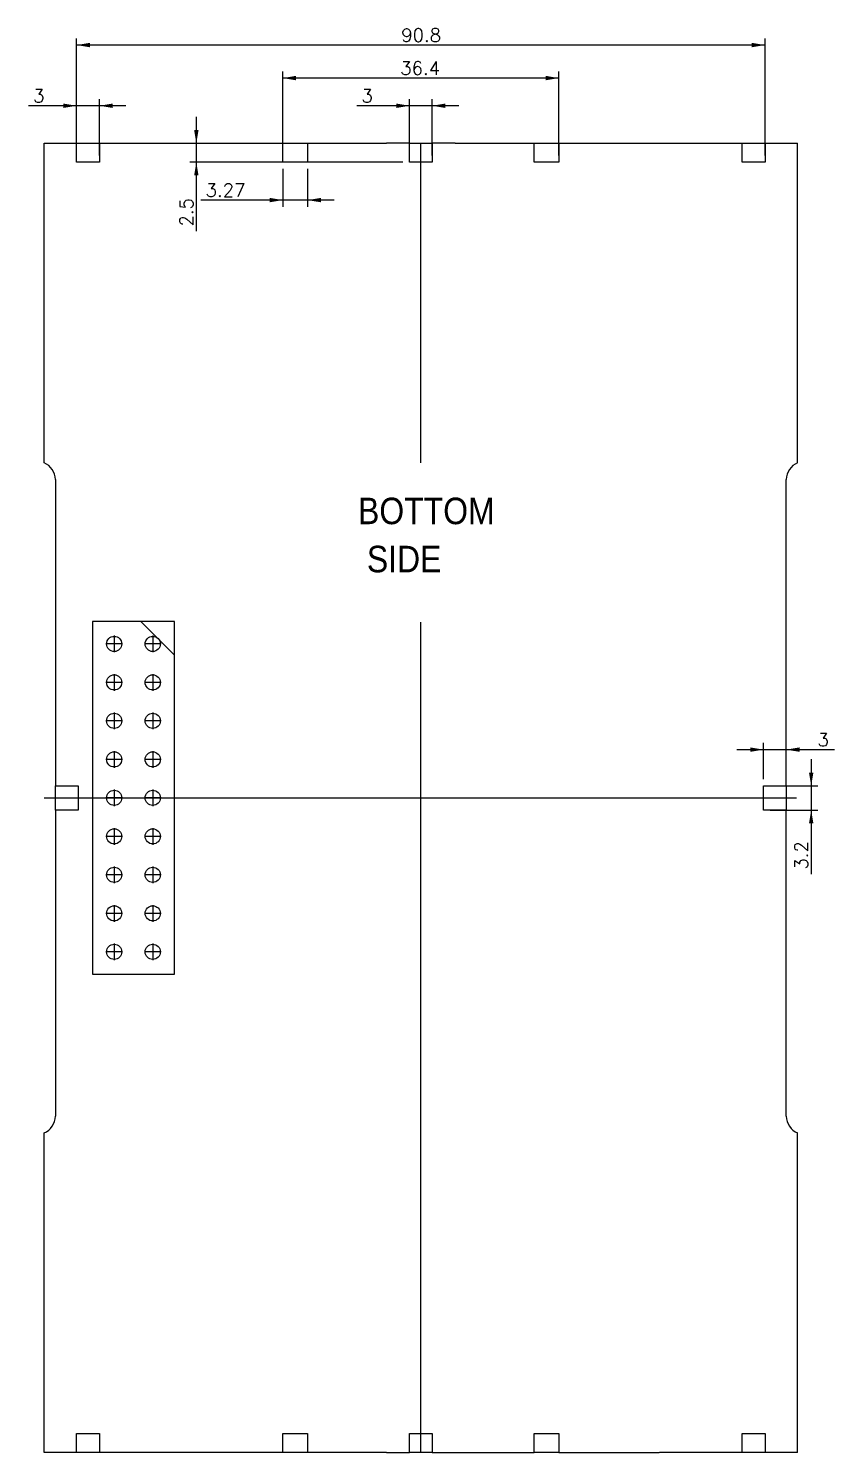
# Model space of a CAD drawing. Header units: millimetres. Extents: x 424 to 696, y 678 to 905.
# Drawn here: x 589.3 to 695.6, y 701.8 to 889.7 of the extents above; entities that cross this region are included whole.
import ezdxf
from ezdxf.enums import TextEntityAlignment as Align

# ---------------------------------------------------------------- set-up
doc = ezdxf.new("R2010")
doc.units = ezdxf.units.MM
doc.layers.add('1', color=7, linetype='Continuous')
doc.styles.add('SEACAD_txt_shx', font='txt.shx', dxfattribs={"width": 0.9})
doc.dimstyles.new('ME10_DIM_10', dxfattribs={"dimtxt": 1.75, "dimasz": 1.75, "dimexe": 0.875, "dimexo": 0.875, "dimgap": 0.4375, "dimtad": 1, "dimdec": 4, "dimdsep": 46, "dimtxsty": 'SEACAD_txt_shx', "dimblk1": '_SE_FILLED', "dimblk2": '_SE_FILLED', "dimsah": 1, "dimcen": 0.875, "dimadec": 0, "dimazin": 0, "dimtfac": 1, "dimtdec": 4, "dimtmove": 0, "dimatfit": 3, "dimfxl": 1, "dimtolj": 1, "dimarcsym": 0})
doc.dimstyles.new('ME10_DIM_11', dxfattribs={"dimtxt": 1.75, "dimasz": 1.75, "dimexe": 0.875, "dimexo": 0.875, "dimgap": 0.4375, "dimtad": 1, "dimdsep": 46, "dimtxsty": 'SEACAD_txt_shx', "dimblk1": '_SE_FILLED', "dimblk2": '_SE_FILLED', "dimsah": 1, "dimcen": 0.875, "dimadec": 0, "dimazin": 0, "dimtfac": 1, "dimtdec": 4, "dimtmove": 0, "dimatfit": 3, "dimfxl": 1, "dimtolj": 1, "dimarcsym": 0})
doc.dimstyles.new('ME10_DIM_12', dxfattribs={"dimtxt": 1.75, "dimasz": 1.75, "dimexe": 0.875, "dimexo": 0.875, "dimgap": 0.4375, "dimtad": 1, "dimdec": 4, "dimdsep": 46, "dimtxsty": 'SEACAD_txt_shx', "dimblk1": '_SE_FILLED', "dimblk2": '_SE_FILLED', "dimsah": 1, "dimcen": 0.875, "dimadec": 0, "dimazin": 0, "dimtfac": 1, "dimtdec": 4, "dimtmove": 0, "dimatfit": 3, "dimfxl": 1, "dimtolj": 1, "dimarcsym": 0})
doc.dimstyles.new('ME10_DIM_13', dxfattribs={"dimtxt": 1.75, "dimasz": 1.75, "dimexe": 0.875, "dimexo": 0.875, "dimgap": 0.4375, "dimtad": 1, "dimdec": 4, "dimdsep": 46, "dimtxsty": 'SEACAD_txt_shx', "dimblk1": '_SE_FILLED', "dimblk2": '_SE_FILLED', "dimsah": 1, "dimcen": 0.875, "dimadec": 0, "dimazin": 0, "dimtfac": 1, "dimtdec": 4, "dimtmove": 0, "dimatfit": 3, "dimfxl": 1, "dimtolj": 1, "dimarcsym": 0})
doc.dimstyles.new('ME10_DIM_14', dxfattribs={"dimtxt": 1.75, "dimasz": 1.75, "dimexe": 0.875, "dimexo": 0.875, "dimgap": 0.4375, "dimtad": 1, "dimdsep": 46, "dimtxsty": 'SEACAD_txt_shx', "dimblk1": '_SE_FILLED', "dimblk2": '_SE_FILLED', "dimsah": 1, "dimcen": 0.875, "dimadec": 0, "dimazin": 0, "dimtfac": 1, "dimtdec": 4, "dimtmove": 0, "dimatfit": 3, "dimfxl": 1, "dimtolj": 1, "dimarcsym": 0})
doc.dimstyles.new('ME10_DIM_15', dxfattribs={"dimtxt": 1.75, "dimasz": 1.75, "dimexe": 0.875, "dimexo": 0.875, "dimgap": 0.4375, "dimtad": 1, "dimdec": 4, "dimdsep": 46, "dimtxsty": 'SEACAD_txt_shx', "dimblk1": '_SE_FILLED', "dimblk2": '_SE_FILLED', "dimsah": 1, "dimcen": 0.875, "dimadec": 0, "dimazin": 0, "dimtfac": 1, "dimtdec": 4, "dimtmove": 0, "dimatfit": 3, "dimfxl": 1, "dimtolj": 1, "dimarcsym": 0})
doc.dimstyles.new('ME10_DIM_16', dxfattribs={"dimtxt": 1.75, "dimasz": 1.75, "dimexe": 0.875, "dimexo": 0.875, "dimgap": 0.4375, "dimtad": 1, "dimdec": 4, "dimdsep": 46, "dimtxsty": 'SEACAD_txt_shx', "dimblk1": '_SE_FILLED', "dimblk2": '_SE_FILLED', "dimsah": 1, "dimcen": 0.875, "dimadec": 0, "dimazin": 0, "dimtfac": 1, "dimtdec": 4, "dimtmove": 0, "dimatfit": 3, "dimfxl": 1, "dimtolj": 1, "dimarcsym": 0})
doc.dimstyles.new('ME10_DIM_17', dxfattribs={"dimtxt": 1.75, "dimasz": 1.75, "dimexe": 0.875, "dimexo": 0.875, "dimgap": 0.4375, "dimtad": 1, "dimdec": 4, "dimdsep": 46, "dimtxsty": 'SEACAD_txt_shx', "dimblk1": '_SE_FILLED', "dimblk2": '_SE_FILLED', "dimsah": 1, "dimcen": 0.875, "dimadec": 0, "dimazin": 0, "dimtfac": 1, "dimtdec": 4, "dimtmove": 0, "dimatfit": 3, "dimfxl": 1, "dimtolj": 1, "dimarcsym": 0})
pattern_1 = [(45, (0, 0), (-707.1, 707.1), [727.27, -272.73]), (135, (0, 0), (-707.1, -707.1), [727.27, -272.73])]

# ---------------------------------------------------------------- blocks, each defined once
blk = doc.blocks.new('DMBLK1')
at = {"layer": '1', "linetype": 'Continuous'}
for points in [[(611.1, 876.3), (611.39, 874.55), (611.68, 876.3)], [(611.1, 870.3), (611.68, 870.3), (611.39, 872.05)]]:
    blk.add_hatch(color=7, dxfattribs=at).paths.add_polyline_path(points)
at = {"layer": '1', "color": 7, "linetype": 'Continuous'}
for p, q in [((611.39, 862.96), (611.39, 878.05)), ((592.17, 874.55), (612.27, 874.55)), ((638.62, 872.05), (610.52, 872.05))]:
    blk.add_line(p, q, dxfattribs=at)
at = {"layer": '1', "color": 7, "linetype": 'Continuous', "style": 'SEACAD_txt_shx'}
blk.add_text('2.5', height=1.75, rotation=90, dxfattribs=at).set_placement((609.2, 863.57), align=Align.TOP_LEFT)
blk = doc.blocks.new('_SE_FILLED')
at = {"color": 0}
blk.add_line((0, 0), (-1, 0), dxfattribs=at)
blk.add_solid([(0, 0), (-1, -0.1665), (-1, 0.1665), (0, 0)], dxfattribs=at)
blk = doc.blocks.new('DMBLK2')
at = {"layer": '1', "linetype": 'Continuous'}
for points in [[(684.45, 794.81), (684.45, 794.23), (686.2, 794.52)], [(690.95, 794.81), (689.2, 794.52), (690.95, 794.23)]]:
    blk.add_hatch(color=7, dxfattribs=at).paths.add_polyline_path(points)
at = {"layer": '1', "color": 7, "linetype": 'Continuous'}
for p, q in [((686.2, 790.63), (686.2, 795.4)), ((689.2, 790.63), (689.2, 795.4)), ((682.7, 794.52), (695.56, 794.52))]:
    blk.add_line(p, q, dxfattribs=at)
at = {"layer": '1', "color": 7, "linetype": 'Continuous', "style": 'SEACAD_txt_shx'}
blk.add_text('3', height=1.75, dxfattribs=at).set_placement((693.33, 796.71), align=Align.TOP_LEFT)
blk = doc.blocks.new('DMBLK3')
at = {"layer": '1', "linetype": 'Continuous'}
for points in [[(692.78, 791.5), (692.2, 791.5), (692.49, 789.75)], [(692.78, 784.8), (692.49, 786.55), (692.2, 784.8)]]:
    blk.add_hatch(color=7, dxfattribs=at).paths.add_polyline_path(points)
at = {"layer": '1', "color": 7, "linetype": 'Continuous'}
for p, q in [((692.49, 793.25), (692.49, 778.08)), ((687.07, 789.75), (693.37, 789.75)), ((687.07, 786.55), (693.37, 786.55))]:
    blk.add_line(p, q, dxfattribs=at)
at = {"layer": '1', "color": 7, "linetype": 'Continuous', "style": 'SEACAD_txt_shx'}
blk.add_text('3.2', height=1.75, rotation=90, dxfattribs=at).set_placement((690.31, 778.69), align=Align.TOP_LEFT)
blk = doc.blocks.new('DMBLK4')
at = {"layer": '1', "linetype": 'Continuous'}
for points in [[(637.75, 879.79), (637.75, 879.21), (639.5, 879.5)], [(644.25, 879.79), (642.5, 879.5), (644.25, 879.21)]]:
    blk.add_hatch(color=7, dxfattribs=at).paths.add_polyline_path(points)
at = {"layer": '1', "color": 7, "linetype": 'Continuous'}
for p, q in [((639.5, 872.93), (639.5, 880.37)), ((642.5, 872.93), (642.5, 880.37)), ((646, 879.5), (632.55, 879.5))]:
    blk.add_line(p, q, dxfattribs=at)
at = {"layer": '1', "color": 7, "linetype": 'Continuous', "style": 'SEACAD_txt_shx'}
blk.add_text('3', height=1.75, dxfattribs=at).set_placement((633.17, 881.69), align=Align.TOP_LEFT)
blk = doc.blocks.new('DMBLK5')
at = {"layer": '1', "linetype": 'Continuous'}
for points in [[(597.35, 887.8), (595.6, 887.51), (597.35, 887.22)], [(684.65, 887.8), (684.65, 887.22), (686.4, 887.51)]]:
    blk.add_hatch(color=7, dxfattribs=at).paths.add_polyline_path(points)
at = {"layer": '1', "color": 7, "linetype": 'Continuous'}
for p, q in [((595.6, 872.93), (595.6, 888.39)), ((686.4, 887.51), (595.6, 887.51)), ((686.4, 872.93), (686.4, 888.39))]:
    blk.add_line(p, q, dxfattribs=at)
at = {"layer": '1', "color": 7, "linetype": 'Continuous', "style": 'SEACAD_txt_shx'}
blk.add_text('90.8', height=1.75, dxfattribs=at).set_placement((638.42, 889.7), align=Align.TOP_LEFT)
blk = doc.blocks.new('DMBLK6')
at = {"layer": '1', "linetype": 'Continuous'}
for points in [[(624.55, 883.45), (622.8, 883.15), (624.55, 882.86)], [(657.45, 883.45), (657.45, 882.86), (659.2, 883.15)]]:
    blk.add_hatch(color=7, dxfattribs=at).paths.add_polyline_path(points)
at = {"layer": '1', "color": 7, "linetype": 'Continuous'}
for p, q in [((622.8, 872.93), (622.8, 884.03)), ((659.2, 872.93), (659.2, 884.03)), ((659.2, 883.15), (622.8, 883.15))]:
    blk.add_line(p, q, dxfattribs=at)
at = {"layer": '1', "color": 7, "linetype": 'Continuous', "style": 'SEACAD_txt_shx'}
blk.add_text('36.4', height=1.75, dxfattribs=at).set_placement((638.29, 885.34), align=Align.TOP_LEFT)
blk = doc.blocks.new('DMBLK7')
at = {"layer": '1', "linetype": 'Continuous'}
for points in [[(621.05, 866.76), (622.8, 867.05), (621.05, 867.34)], [(627.82, 866.76), (627.82, 867.34), (626.07, 867.05)]]:
    blk.add_hatch(color=7, dxfattribs=at).paths.add_polyline_path(points)
at = {"layer": '1', "color": 7, "linetype": 'Continuous'}
for p, q in [((622.8, 871.18), (622.8, 866.18)), ((626.07, 871.18), (626.07, 866.18)), ((629.57, 867.05), (612, 867.05))]:
    blk.add_line(p, q, dxfattribs=at)
at = {"layer": '1', "color": 7, "linetype": 'Continuous', "style": 'SEACAD_txt_shx'}
blk.add_text('3.27', height=1.75, dxfattribs=at).set_placement((612.61, 869.24), align=Align.TOP_LEFT)
blk = doc.blocks.new('DMBLK8')
at = {"layer": '1', "linetype": 'Continuous'}
for points in [[(593.85, 879.79), (593.85, 879.21), (595.6, 879.5)], [(600.35, 879.79), (598.6, 879.5), (600.35, 879.21)]]:
    blk.add_hatch(color=7, dxfattribs=at).paths.add_polyline_path(points)
at = {"layer": '1', "color": 7, "linetype": 'Continuous'}
for p, q in [((595.6, 872.93), (595.6, 880.37)), ((598.6, 872.93), (598.6, 880.37)), ((602.1, 879.5), (589.25, 879.5))]:
    blk.add_line(p, q, dxfattribs=at)
at = {"layer": '1', "color": 7, "linetype": 'Continuous', "style": 'SEACAD_txt_shx'}
blk.add_text('3', height=1.75, dxfattribs=at).set_placement((589.86, 881.69), align=Align.TOP_LEFT)

msp = doc.modelspace()

# ---------------------------------------------------------------- hatches: boundary and pattern name
at = {"layer": '1', "linetype": 'Continuous'}
h = msp.add_hatch(dxfattribs=at)
h.set_pattern_fill('ANGLE', scale=143.163923, angle=45, style=0)
h.set_pattern_definition(pattern_1)
h.paths.add_polyline_path([(598.6, 874.55214), (595.6, 874.55214), (595.6, 872.05214), (598.6, 872.05214)])
h = msp.add_hatch(dxfattribs=at)
h.set_pattern_fill('ANGLE', scale=143.163923, angle=45, style=0)
h.set_pattern_definition(pattern_1)
h.paths.add_polyline_path([(626.067, 874.55214), (622.8, 874.55214), (622.8, 872.05214), (626.067, 872.05214)])
h = msp.add_hatch(dxfattribs=at)
h.set_pattern_fill('ANGLE', scale=143.163923, angle=45, style=0)
h.set_pattern_definition(pattern_1)
h.paths.add_polyline_path([(642.5, 874.55214), (639.5, 874.55214), (639.5, 872.67214), (640.98, 872.67214), (641.02, 872.67214), (642.5, 872.67214)])
h = msp.add_hatch(dxfattribs=at)
h.set_pattern_fill('ANGLE', scale=143.163923, angle=45, style=0)
h.set_pattern_definition(pattern_1)
h.paths.add_polyline_path([(659.2, 874.55214), (655.933, 874.55214), (655.933, 872.05214), (659.2, 872.05214)])
h = msp.add_hatch(dxfattribs=at)
h.set_pattern_fill('ANGLE', scale=143.163923, angle=45, style=0)
h.set_pattern_definition(pattern_1)
h.paths.add_polyline_path([(686.4, 874.55214), (683.4, 874.55214), (683.4, 872.05214), (686.4, 872.05214)])
h = msp.add_hatch(dxfattribs=at)
h.set_pattern_fill('ANGLE', scale=143.163923, angle=45, style=0)
h.set_pattern_definition(pattern_1)
h.paths.add_polyline_path([(597.7, 811.41214), (597.7, 764.89214), (608.5, 764.89214), (608.5, 811.41214)])
edge = h.paths.add_edge_path()
edge.add_ellipse((600.56, 788.15214), major_axis=(1, 0), ratio=1, start_angle=0, end_angle=360)
edge = h.paths.add_edge_path()
edge.add_ellipse((600.56, 793.23214), major_axis=(1, 0), ratio=1, start_angle=0, end_angle=360)
edge = h.paths.add_edge_path()
edge.add_ellipse((600.56, 783.07214), major_axis=(1, 0), ratio=1, start_angle=0, end_angle=360)
edge = h.paths.add_edge_path()
edge.add_ellipse((605.64, 788.15214), major_axis=(1, 0), ratio=1, start_angle=0, end_angle=360)
edge = h.paths.add_edge_path()
edge.add_ellipse((605.64, 793.23214), major_axis=(1, 0), ratio=1, start_angle=0, end_angle=360)
edge = h.paths.add_edge_path()
edge.add_ellipse((605.64, 783.07214), major_axis=(1, 0), ratio=1, start_angle=0, end_angle=360)
edge = h.paths.add_edge_path()
edge.add_ellipse((600.56, 777.99214), major_axis=(1, 0), ratio=1, start_angle=0, end_angle=360)
edge = h.paths.add_edge_path()
edge.add_ellipse((600.56, 798.31214), major_axis=(1, 0), ratio=1, start_angle=0, end_angle=360)
edge = h.paths.add_edge_path()
edge.add_ellipse((605.64, 798.31214), major_axis=(1, 0), ratio=1, start_angle=0, end_angle=360)
edge = h.paths.add_edge_path()
edge.add_ellipse((605.64, 777.99214), major_axis=(1, 0), ratio=1, start_angle=0, end_angle=360)
edge = h.paths.add_edge_path()
edge.add_ellipse((600.56, 803.39214), major_axis=(1, 0), ratio=1, start_angle=0, end_angle=360)
edge = h.paths.add_edge_path()
edge.add_ellipse((600.56, 772.91214), major_axis=(1, 0), ratio=1, start_angle=0, end_angle=360)
edge = h.paths.add_edge_path()
edge.add_ellipse((605.64, 803.39214), major_axis=(1, 0), ratio=1, start_angle=0, end_angle=360)
edge = h.paths.add_edge_path()
edge.add_ellipse((605.64, 772.91214), major_axis=(1, 0), ratio=1, start_angle=0, end_angle=360)
edge = h.paths.add_edge_path()
edge.add_ellipse((600.56, 767.83214), major_axis=(1, 0), ratio=1, start_angle=0, end_angle=360)
edge = h.paths.add_edge_path()
edge.add_ellipse((600.56, 808.47214), major_axis=(1, 0), ratio=1, start_angle=0, end_angle=360)
edge = h.paths.add_edge_path()
edge.add_ellipse((605.64, 808.47214), major_axis=(1, 0), ratio=1, start_angle=0, end_angle=360)
edge = h.paths.add_edge_path()
edge.add_ellipse((605.64, 767.83214), major_axis=(1, 0), ratio=1, start_angle=0, end_angle=360)
h = msp.add_hatch(dxfattribs=at)
h.set_pattern_fill('ANGLE', scale=143.163923, angle=45, style=0)
h.set_pattern_definition(pattern_1)
h.paths.add_polyline_path([(595.8, 789.75214), (592.8, 789.75214), (592.8, 786.55214), (595.8, 786.55214)])
h = msp.add_hatch(dxfattribs=at)
h.set_pattern_fill('ANGLE', scale=143.163923, angle=45, style=0)
h.set_pattern_definition(pattern_1)
h.paths.add_polyline_path([(689.2, 789.75214), (686.2, 789.75214), (686.2, 786.55214), (689.2, 786.55214)])
h = msp.add_hatch(dxfattribs=at)
h.set_pattern_fill('ANGLE', scale=143.163923, angle=45, style=0)
h.set_pattern_definition(pattern_1)
h.paths.add_polyline_path([(598.6, 704.25214), (595.6, 704.25214), (595.6, 701.75214), (598.6, 701.75214)])
h = msp.add_hatch(dxfattribs=at)
h.set_pattern_fill('ANGLE', scale=143.163923, angle=45, style=0)
h.set_pattern_definition(pattern_1)
h.paths.add_polyline_path([(626.067, 704.25214), (622.8, 704.25214), (622.8, 701.75214), (626.067, 701.75214)])
h = msp.add_hatch(dxfattribs=at)
h.set_pattern_fill('ANGLE', scale=143.163923, angle=45, style=0)
h.set_pattern_definition(pattern_1)
h.paths.add_polyline_path([(642.5, 704.25214), (639.5, 704.25214), (639.5, 703.65214), (640.98, 703.65214), (641.02, 703.65214), (642.5, 703.65214)])
h = msp.add_hatch(dxfattribs=at)
h.set_pattern_fill('ANGLE', scale=143.163923, angle=45, style=0)
h.set_pattern_definition(pattern_1)
h.paths.add_polyline_path([(641.02, 703.63214), (640.98, 703.63214), (639.5, 703.63214), (639.5, 701.75214), (642.5, 701.75214), (642.5, 703.63214)])
h = msp.add_hatch(dxfattribs=at)
h.set_pattern_fill('ANGLE', scale=143.163923, angle=45, style=0)
h.set_pattern_definition(pattern_1)
h.paths.add_polyline_path([(659.2, 704.25214), (655.933, 704.25214), (655.933, 701.75214), (659.2, 701.75214)])
h = msp.add_hatch(dxfattribs=at)
h.set_pattern_fill('ANGLE', scale=143.163923, angle=45, style=0)
h.set_pattern_definition(pattern_1)
h.paths.add_polyline_path([(686.4, 704.25214), (683.4, 704.25214), (683.4, 701.75214), (686.4, 701.75214)])

# ---------------------------------------------------------------- linework, layer by layer
at = {"color": 7, "linetype": 'Continuous'}
for p, q in [((591.3, 832.377), (591.3, 874.55214)), ((591.3, 874.55214), (595.6, 874.55214)), ((595.6, 874.55214), (598.6, 874.55214)), ((595.6, 872.05214), (595.6, 874.55214)), ((598.6, 874.55214), (600.45266, 874.55214)), ((598.6, 874.55214), (598.6, 872.05214)), ((600.47311, 874.55214), (609.52689, 874.55214)), ((609.54734, 874.55214), (622.8, 874.55214)), ((622.8, 874.55214), (626.067, 874.55214)), ((622.8, 872.05214), (622.8, 874.55214)), ((626.067, 874.55214), (636.45266, 874.55214)), ((626.067, 874.55214), (626.067, 872.05214)), ((639.5, 874.55214), (636.47311, 874.55214)), ((639.5, 874.55214), (642.5, 874.55214)), ((639.5, 872.67214), (639.5, 874.55214)), ((642.5, 874.55214), (642.5, 872.67214)), ((645.52689, 874.55214), (642.5, 874.55214)), ((645.54734, 874.55214), (655.933, 874.55214)), ((655.933, 874.55214), (659.2, 874.55214)), ((655.933, 872.05214), (655.933, 874.55214)), ((659.2, 874.55214), (672.45266, 874.55214)), ((659.2, 874.55214), (659.2, 872.05214)), ((672.47311, 874.55214), (681.52689, 874.55214)), ((681.54734, 874.55214), (683.4, 874.55214)), ((683.4, 872.05214), (683.4, 874.55214)), ((683.4, 874.55214), (686.4, 874.55214)), ((686.4, 874.55214), (690.7, 874.55214)), ((686.4, 874.55214), (686.4, 872.05214)), ((690.7, 832.377), (690.7, 874.55214)), ((639.5, 872.05214), (639.5, 872.65214)), ((642.5, 872.65214), (642.5, 872.05214)), ((598.6, 872.05214), (595.6, 872.05214)), ((626.067, 872.05214), (622.8, 872.05214)), ((642.5, 872.05214), (639.5, 872.05214)), ((659.2, 872.05214), (655.933, 872.05214)), ((686.4, 872.05214), (683.4, 872.05214)), ((592.8, 830.15214), (592.8, 789.75214)), ((689.2, 789.75214), (689.2, 830.15214)), ((608.5, 811.41214), (597.7, 811.41214)), ((597.7, 811.41214), (597.7, 764.89214)), ((608.5, 764.89214), (608.5, 811.41214)), ((592.8, 786.55214), (592.8, 789.75214)), ((592.8, 789.75214), (595.8, 789.75214)), ((595.8, 789.75214), (595.8, 786.55214)), ((686.2, 786.55214), (686.2, 789.75214)), ((686.2, 789.75214), (689.2, 789.75214)), ((689.2, 789.75214), (689.2, 786.55214)), ((592.8, 786.55214), (592.8, 746.15214)), ((595.8, 786.55214), (592.8, 786.55214)), ((689.2, 786.55214), (686.2, 786.55214)), ((689.2, 746.15214), (689.2, 786.55214)), ((597.7, 764.89214), (608.5, 764.89214)), ((591.3, 701.75214), (591.3, 743.92728)), ((690.7, 701.75214), (690.7, 743.92728)), ((595.6, 701.75214), (595.6, 704.25214)), ((595.6, 704.25214), (598.6, 704.25214)), ((598.6, 704.25214), (598.6, 701.75214)), ((622.8, 704.25214), (626.067, 704.25214)), ((622.8, 701.75214), (622.8, 704.25214)), ((626.067, 704.25214), (626.067, 701.75214)), ((639.5, 703.65214), (639.5, 704.25214)), ((639.5, 704.25214), (642.5, 704.25214)), ((639.5, 701.75214), (639.5, 703.63214)), ((642.5, 704.25214), (642.5, 703.65214)), ((642.5, 703.63214), (642.5, 701.75214)), ((655.933, 704.25214), (659.2, 704.25214)), ((655.933, 701.75214), (655.933, 704.25214)), ((659.2, 704.25214), (659.2, 701.75214)), ((683.4, 701.75214), (683.4, 704.25214)), ((683.4, 704.25214), (686.4, 704.25214)), ((686.4, 704.25214), (686.4, 701.75214)), ((595.6, 701.75214), (591.3, 701.75214)), ((598.6, 701.75214), (595.6, 701.75214)), ((600.45266, 701.75214), (598.6, 701.75214)), ((609.52689, 701.75214), (600.47311, 701.75214)), ((622.8, 701.75214), (609.54734, 701.75214)), ((626.067, 701.75214), (622.8, 701.75214)), ((636.45266, 701.75214), (626.067, 701.75214)), ((636.47311, 701.75214), (639.5, 701.75214)), ((642.5, 701.75214), (639.5, 701.75214)), ((642.5, 701.75214), (645.52689, 701.75214)), ((645.54734, 701.75214), (655.933, 701.75214)), ((659.2, 701.75214), (655.933, 701.75214)), ((659.2, 701.75214), (672.45266, 701.75214)), ((681.52689, 701.75214), (672.47311, 701.75214)), ((683.4, 701.75214), (681.54734, 701.75214)), ((686.4, 701.75214), (683.4, 701.75214)), ((690.7, 701.75214), (686.4, 701.75214))]:
    msp.add_line(p, q, dxfattribs=at)
for centre in [(600.56, 808.47214), (605.64, 808.47214), (600.56, 803.39214), (605.64, 803.39214), (600.56, 798.31214), (605.64, 798.31214), (600.56, 793.23214), (605.64, 793.23214), (600.56, 788.15214), (605.64, 788.15214), (600.56, 783.07214), (605.64, 783.07214), (600.56, 777.99214), (605.64, 777.99214), (600.56, 772.91214), (605.64, 772.91214), (600.56, 767.83214), (605.64, 767.83214)]:
    msp.add_circle(centre, 1, dxfattribs=at)
for centre, start, end in [((590.4, 830.15214), 0, 67.9756872), ((691.6, 830.15214), 112.0243128, 180), ((590.4, 746.15214), 292.0243128, 0), ((691.6, 746.15214), 180, 247.9756872)]:
    msp.add_arc(centre, 2.4, start, end, dxfattribs=at)
at = {"layer": '1', "color": 7, "linetype": 'Continuous'}
for p, q in [((595.6, 872.05214), (595.6, 874.55214)), ((595.6, 874.55214), (598.6, 874.55214)), ((598.6, 874.55214), (598.6, 872.05214)), ((622.8, 872.05214), (622.8, 874.55214)), ((622.8, 874.55214), (626.067, 874.55214)), ((626.067, 874.55214), (626.067, 872.05214)), ((639.5, 872.67214), (639.5, 874.55214)), ((639.5, 874.55214), (642.5, 874.55214)), ((641, 832.377), (641, 874.55214)), ((642.5, 874.55214), (642.5, 872.67214)), ((655.933, 872.05214), (655.933, 874.55214)), ((655.933, 874.55214), (659.2, 874.55214)), ((659.2, 874.55214), (659.2, 872.05214)), ((683.4, 872.05214), (683.4, 874.55214)), ((683.4, 874.55214), (686.4, 874.55214)), ((686.4, 874.55214), (686.4, 872.05214)), ((639.5, 872.05214), (639.5, 872.65214)), ((642.5, 872.65214), (642.5, 872.05214)), ((598.6, 872.05214), (595.6, 872.05214)), ((626.067, 872.05214), (622.8, 872.05214)), ((642.5, 872.05214), (639.5, 872.05214)), ((659.2, 872.05214), (655.933, 872.05214)), ((686.4, 872.05214), (683.4, 872.05214)), ((597.7, 811.41214), (597.7, 764.89214)), ((608.5, 811.41214), (597.7, 811.41214)), ((608.5, 764.89214), (608.5, 811.41214)), ((641, 701.75214), (641, 811.34907)), ((601.66, 808.47214), (599.46, 808.47214)), ((600.56, 809.57214), (600.56, 807.37214)), ((606.74, 808.47214), (604.54, 808.47214)), ((605.64, 809.57214), (605.64, 807.37214)), ((600.56, 804.49214), (600.56, 802.29214)), ((605.64, 804.49214), (605.64, 802.29214)), ((601.66, 803.39214), (599.46, 803.39214)), ((606.74, 803.39214), (604.54, 803.39214)), ((600.56, 799.41214), (600.56, 797.21214)), ((605.64, 799.41214), (605.64, 797.21214)), ((601.66, 798.31214), (599.46, 798.31214)), ((606.74, 798.31214), (604.54, 798.31214)), ((601.66, 793.23214), (599.46, 793.23214)), ((600.56, 794.33214), (600.56, 792.13214)), ((606.74, 793.23214), (604.54, 793.23214)), ((605.64, 794.33214), (605.64, 792.13214)), ((592.8, 786.55214), (592.8, 789.75214)), ((592.8, 789.75214), (595.8, 789.75214)), ((595.8, 789.75214), (595.8, 786.55214)), ((686.2, 786.55214), (686.2, 789.75214)), ((686.2, 789.75214), (689.2, 789.75214)), ((689.2, 789.75214), (689.2, 786.55214)), ((591.3, 788.15214), (690.56518, 788.15214)), ((601.66, 788.15214), (599.46, 788.15214)), ((600.56, 789.25214), (600.56, 787.05214)), ((606.74, 788.15214), (604.54, 788.15214)), ((605.64, 789.25214), (605.64, 787.05214)), ((595.8, 786.55214), (592.8, 786.55214)), ((689.2, 786.55214), (686.2, 786.55214)), ((600.56, 784.17214), (600.56, 781.97214)), ((605.64, 784.17214), (605.64, 781.97214)), ((601.66, 783.07214), (599.46, 783.07214)), ((606.74, 783.07214), (604.54, 783.07214)), ((600.56, 779.09214), (600.56, 776.89214)), ((605.64, 779.09214), (605.64, 776.89214)), ((601.66, 777.99214), (599.46, 777.99214)), ((606.74, 777.99214), (604.54, 777.99214)), ((601.66, 772.91214), (599.46, 772.91214)), ((600.56, 774.01214), (600.56, 771.81214)), ((606.74, 772.91214), (604.54, 772.91214)), ((605.64, 774.01214), (605.64, 771.81214)), ((600.56, 768.93214), (600.56, 766.73214)), ((605.64, 768.93214), (605.64, 766.73214)), ((601.66, 767.83214), (599.46, 767.83214)), ((606.74, 767.83214), (604.54, 767.83214)), ((597.7, 764.89214), (608.5, 764.89214)), ((595.6, 701.75214), (595.6, 704.25214)), ((595.6, 704.25214), (598.6, 704.25214)), ((598.6, 704.25214), (598.6, 701.75214)), ((622.8, 701.75214), (622.8, 704.25214)), ((622.8, 704.25214), (626.067, 704.25214)), ((626.067, 704.25214), (626.067, 701.75214)), ((639.5, 703.65214), (639.5, 704.25214)), ((639.5, 704.25214), (642.5, 704.25214)), ((639.5, 701.75214), (639.5, 703.63214)), ((642.5, 704.25214), (642.5, 703.65214)), ((642.5, 703.63214), (642.5, 701.75214)), ((655.933, 701.75214), (655.933, 704.25214)), ((655.933, 704.25214), (659.2, 704.25214)), ((659.2, 704.25214), (659.2, 701.75214)), ((683.4, 701.75214), (683.4, 704.25214)), ((683.4, 704.25214), (686.4, 704.25214)), ((686.4, 704.25214), (686.4, 701.75214)), ((598.6, 701.75214), (595.6, 701.75214)), ((626.067, 701.75214), (622.8, 701.75214)), ((642.5, 701.75214), (639.5, 701.75214)), ((659.2, 701.75214), (655.933, 701.75214)), ((686.4, 701.75214), (683.4, 701.75214))]:
    msp.add_line(p, q, dxfattribs=at)
for centre in [(600.56, 808.47214), (605.64, 808.47214), (600.56, 803.39214), (605.64, 803.39214), (600.56, 798.31214), (605.64, 798.31214), (600.56, 793.23214), (605.64, 793.23214), (600.56, 788.15214), (605.64, 788.15214), (600.56, 783.07214), (605.64, 783.07214), (600.56, 777.99214), (605.64, 777.99214), (600.56, 772.91214), (605.64, 772.91214), (600.56, 767.83214), (605.64, 767.83214)]:
    msp.add_circle(centre, 1, dxfattribs=at)

# ---------------------------------------------------------------- texts
at = {"layer": '1', "char_height": 3.5, "attachment_point": 1, "style": 'SEACAD_txt_shx'}
for s, insert, width in [('{\\ftxt|b0||i0||c0|p34;\\C7;\\H3.5;\\W0.9;BOTTOM}', (632.71811, 827.77744), 17.50002), ('{\\ftxt|b0||i0||c0|p34;\\C7;\\H3.5;\\W0.9; SIDE}', (632.71811, 821.42558), 13.6111311)]:
    msp.add_mtext(s, dxfattribs=dict(at, insert=insert, width=width))

# ---------------------------------------------------------------- dimensions: what is measured, and where the dimension line sits
at = {"layer": '1', "color": 7, "linetype": 'Continuous'}
for base, p1, p2, dimstyle, picture, middle in [((595.6, 887.51162), (686.4, 872.05214), (595.6, 872.05214), 'ME10_DIM_13', 'DMBLK5', (641, 887.51162)), ((622.8, 883.15349), (659.2, 872.05214), (622.8, 872.05214), 'ME10_DIM_12', 'DMBLK6', (641, 883.15349)), ((595.6, 879.49768), (598.6, 872.05214), (595.6, 872.05214), 'ME10_DIM_10', 'DMBLK8', (592.09724, 879.49768)), ((639.5, 879.49768), (642.5, 872.05214), (639.5, 872.05214), 'ME10_DIM_14', 'DMBLK4', (635.39796, 879.49768)), ((622.8, 867.05214), (626.067, 872.05214), (622.8, 872.05214), 'ME10_DIM_11', 'DMBLK7', (618.63247, 867.05214))]:
    dim = msp.add_linear_dim(base=base, p1=p1, p2=p2, text='\\A1;<>', dimstyle=dimstyle, dxfattribs=at)
    dim.commit()
    dim.dimension.update_dxf_attribs({"geometry": picture, "text_midpoint": middle, "dimtype": 160})
for base, p1, p2, angle, dimstyle, picture, middle, dimtype in [((611.39214, 874.55214), (639.5, 872.05214), (591.3, 874.55214), 90, 'ME10_DIM_17', 'DMBLK1', (611.39214, 867.97887), 160), ((686.2, 794.52306), (686.2, 789.75214), (689.2, 789.75214), 0, 'ME10_DIM_16', 'DMBLK2', (692.7181, 794.52306), 161), ((692.49308, 789.75214), (686.2, 789.75214), (686.2, 786.55214), 270, 'ME10_DIM_15', 'DMBLK3', (692.49308, 783.09758), 161)]:
    dim = msp.add_linear_dim(base=base, p1=p1, p2=p2, angle=angle, text='\\A1;<>', dimstyle=dimstyle, dxfattribs=at)
    dim.commit()
    dim.dimension.update_dxf_attribs({"geometry": picture, "text_midpoint": middle, "dimtype": dimtype})

doc.saveas('drawing.dxf')
